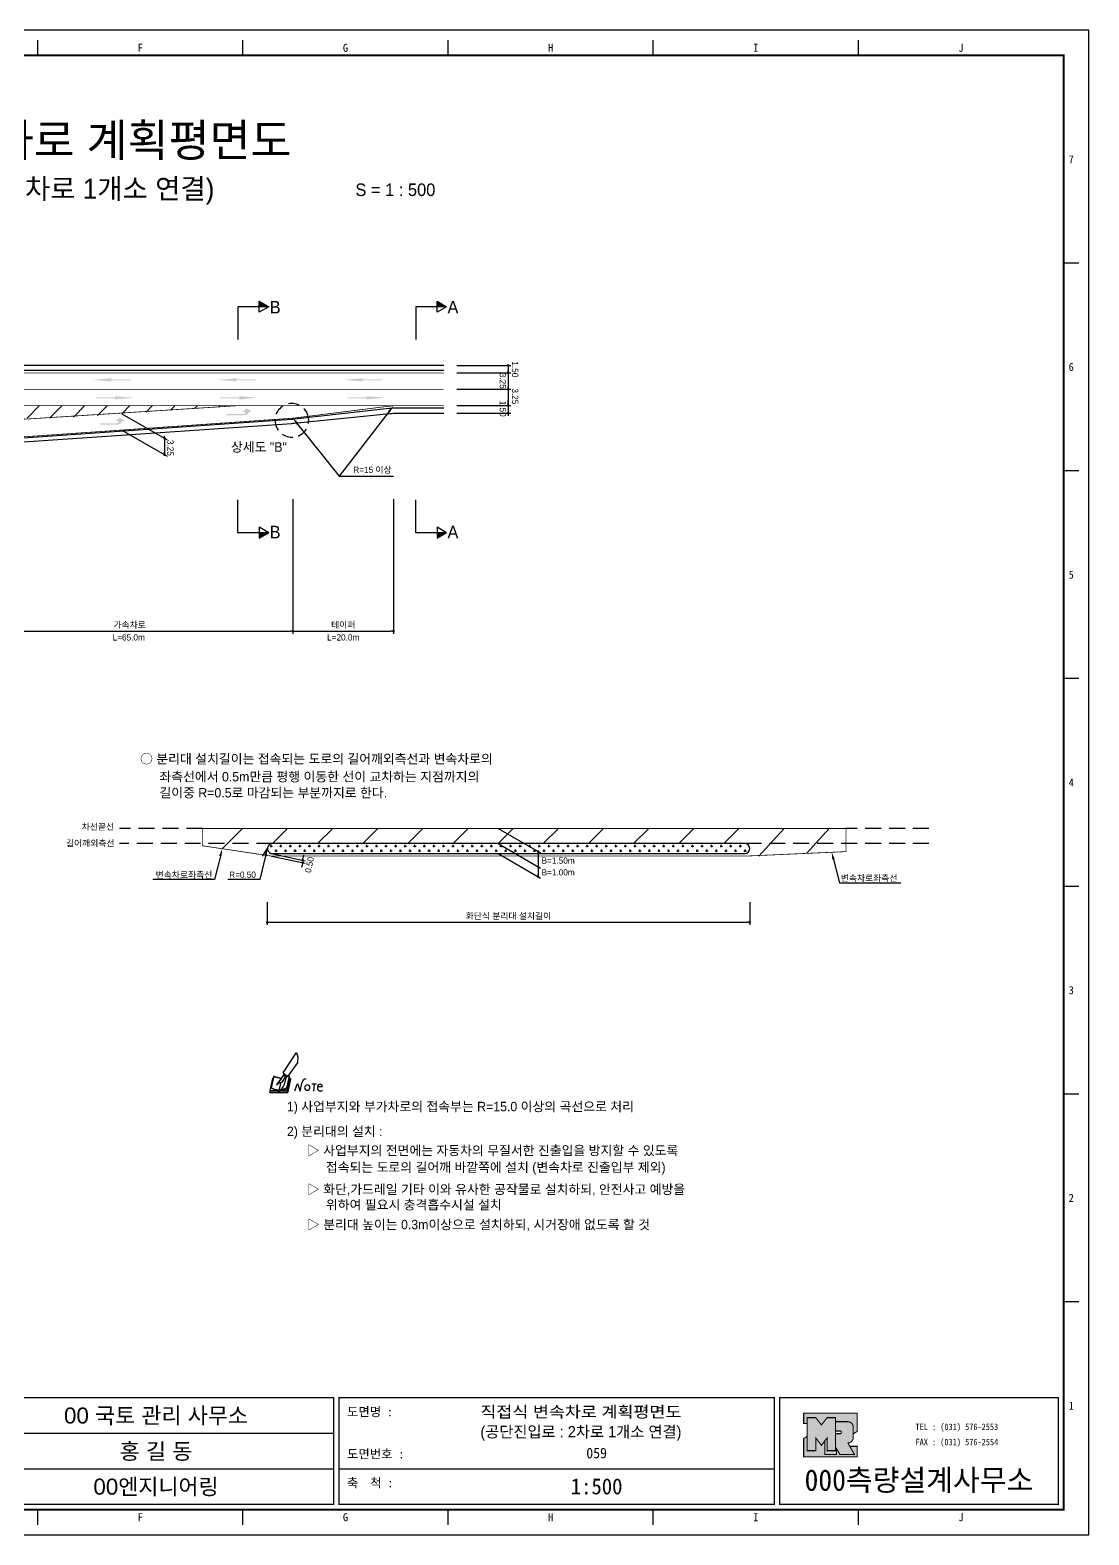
# Model space of a CAD drawing. Header units: millimetres. Extents: x 498 to 921, y 7 to 307.
# Drawn here: x 710.8 to 921.4, y 7.4 to 306.8 of the extents above; entities that cross this region are included whole.
import ezdxf
from ezdxf.enums import TextEntityAlignment as Align

# ---------------------------------------------------------------- set-up
doc = ezdxf.new("R2010")
doc.units = ezdxf.units.MM
doc.linetypes.add('HIDDEN', pattern=[9.525, 6.35, -3.175])
for name, color, linetype in [('CC-GSTR-0004', 4, 'Continuous'), ('CM-LANE-0030', 30, 'Continuous'), ('CZ-DIMT-0002', 7, 'Continuous'), ('CZ-EXST-0002', 1, 'Continuous'), ('CZ-LIN1-0007', 7, 'Continuous'), ('CZ-LIN2-0003', 3, 'Continuous'), ('CZ-LINE-0001', 7, 'Continuous'), ('CZ-TEXT-BOX0', 7, 'Continuous'), ('TITLE', 7, 'Continuous')]:
    doc.layers.add(name, color=color, linetype=linetype)
doc.styles.add('견고딕', font='arial.ttf')
doc.styles.add('돋움', font='')
doc.styles.add('돋음체', font='')
doc.styles.get('돋움').set_extended_font_data('Dotum')
doc.styles.get('돋음체').set_extended_font_data('DotumChe')

# ---------------------------------------------------------------- blocks, each defined once
blk = doc.blocks.new('note')
for p, q in [((0.85, 3.5), (3.53, 7.57)), ((3.53, 7.57), (3.8, 6.64)), ((3.8, 6.64), (3.69, 5.72)), ((1, 3.1), (0.75, 2.77)), ((0.85, 3.5), (1.8, 2.79)), ((1, 3.4), (0.85, 3.21)), ((0.85, 3.21), (1.52, 2.71)), ((1.8, 2.79), (3.74, 5.46)), ((3.69, 5.72), (3.74, 5.46)), ((-1.24, 2.36), (-1.77, 0)), ((-1.77, 0), (1.77, 0)), ((-1.77, 0), (-1.77, -0.3)), ((-1.53, 0.52), (-1.55, 0.54)), ((-1.01, 2.9), (-1.53, 0.52)), ((-1.48, 0.48), (-1.53, 0.52)), ((-1.43, 0.44), (-1.48, 0.48)), ((-1.38, 0.41), (-1.43, 0.44)), ((-1.33, 0.4), (-1.38, 0.41)), ((-1.27, 0.37), (-1.33, 0.4)), ((-1.22, 0.35), (-1.27, 0.37)), ((-1.13, 2.36), (-1.24, 2.36)), ((-1.17, 0.33), (-1.22, 0.35)), ((-1.12, 0.32), (-1.17, 0.33)), ((-1.02, 0.25), (-1.12, 0.32)), ((-0.97, 0.22), (-1.02, 0.25)), ((-1, 2.9), (-1.01, 2.9)), ((-0.98, 2.85), (-1, 2.9)), ((-0.95, 2.8), (-0.98, 2.85)), ((-0.93, 0.21), (-0.97, 0.22)), ((-0.9, 2.75), (-0.95, 2.8)), ((-0.88, 0.19), (-0.93, 0.21)), ((-0.85, 2.72), (-0.9, 2.75)), ((-0.8, 0.18), (-0.88, 0.19)), ((-0.79, 2.69), (-0.85, 2.72)), ((-0.75, 0.17), (-0.8, 0.18)), ((-0.74, 2.68), (-0.79, 2.69)), ((-0.7, 0.16), (-0.75, 0.17)), ((-0.69, 2.65), (-0.74, 2.68)), ((-0.64, 0.15), (-0.7, 0.16)), ((-0.64, 2.65), (-0.69, 2.65)), ((-0.59, 2.63), (-0.64, 2.65)), ((-0.58, 0.14), (-0.64, 0.15)), ((-0.54, 2.62), (-0.59, 2.63)), ((-0.53, 0.13), (-0.58, 0.14)), ((-0.48, 2.61), (-0.54, 2.62)), ((-0.48, 0.12), (-0.53, 0.13)), ((-0.43, 2.61), (-0.48, 2.61)), ((-0.43, 0.11), (-0.48, 0.12)), ((0.75, 2.77), (-0.46, 1.16)), ((0.37, 2.24), (-0.46, 1.16)), ((-0.46, 1.16), (-0.08, 1.47)), ((-0.38, 2.59), (-0.43, 2.61)), ((-0.38, 0.08), (-0.43, 0.11)), ((-0.33, 2.59), (-0.38, 2.59)), ((-0.29, 0.06), (-0.38, 0.08)), ((-0.27, 2.58), (-0.33, 2.59)), ((-0.23, 0.05), (-0.29, 0.06)), ((-0.22, 2.57), (-0.27, 2.58)), ((-0.16, 0.04), (-0.23, 0.05)), ((-0.17, 2.56), (-0.22, 2.57)), ((-0.12, 2.55), (-0.17, 2.56)), ((-0.11, 0.03), (-0.16, 0.04)), ((-0.07, 2.53), (-0.12, 2.55)), ((-0.04, 0.02), (-0.11, 0.03)), ((-0.08, 1.47), (0.72, 1.75)), ((-0.01, 2.51), (-0.07, 2.53)), ((-0.05, -0.3), (-0.05, 0)), ((0, 0), (-0.04, 0.02)), ((0.04, 2.5), (-0.01, 2.51)), ((0.37, 1.63), (0, 0)), ((0, 0), (1.6, 0.53)), ((0, 0), (1.65, 0.18)), ((0, 0.01), (0.06, 0.04)), ((0, -0.3), (0, 0)), ((0.09, 2.48), (0.04, 2.5)), ((0.05, -0.3), (0.05, 0)), ((0.06, 0.04), (0.11, 0.07)), ((0.14, 2.48), (0.09, 2.48)), ((0.11, 0.07), (0.16, 0.09)), ((0.2, 2.47), (0.14, 2.48)), ((0.16, 0.09), (0.21, 0.12)), ((0.26, 2.43), (0.18, 2.46)), ((0.21, 0.12), (0.27, 0.14)), ((0.34, 2.4), (0.26, 2.43)), ((0.27, 0.14), (0.36, 0.19)), ((0.45, 2.37), (0.34, 2.4)), ((0.36, 0.19), (0.41, 0.22)), ((0.41, 0.22), (0.46, 0.27)), ((0.46, 0.27), (0.51, 0.3)), ((0.51, 0.3), (0.56, 0.34)), ((0.56, 0.34), (0.6, 0.4)), ((0.6, 0.4), (0.64, 0.45)), ((0.64, 0.45), (0.67, 0.51)), ((0.67, 0.51), (0.74, 0.58)), ((0.72, 1.75), (1.16, 2.53)), ((0.74, 0.58), (0.79, 0.63)), ((0.79, 0.63), (0.83, 0.68)), ((0.83, 0.68), (0.86, 0.73)), ((0.86, 0.73), (0.89, 0.79)), ((0.89, 0.84), (0.92, 0.89)), ((0.89, 0.79), (0.89, 0.84)), ((0.92, 0.89), (0.96, 0.95)), ((0.96, 0.95), (1.01, 0.97)), ((1.47, 2.74), (1.01, 0.97)), ((1.16, 2.53), (1.37, 2.82)), ((2.13, 2.84), (1.44, 2.63)), ((1.52, 2.71), (1.66, 2.9)), ((1.6, 0.53), (2.13, 2.84)), ((1.65, 0.18), (2.19, 2.48)), ((1.77, 0), (2.3, 2.36)), ((1.77, -0.3), (2.3, 2.07)), ((1.77, -0.38), (2.3, 1.99)), ((1.77, -0.44), (2.3, 1.93)), ((1.77, 0), (1.77, -0.3)), ((2.19, 2.48), (2.04, 2.47)), ((2.3, 2.36), (2.16, 2.36)), ((2.3, 2.36), (2.3, 2.07)), ((3.21, -0.08), (3.68, 1.4)), ((3.68, 1.4), (4.26, -0.14)), ((4.26, -0.14), (4.56, 1.44)), ((6.55, 1.34), (7.46, 1.34)), ((7.01, 1.34), (6.87, -0.11)), ((7.71, 0.77), (7.71, 0.55)), ((7.71, 0.77), (8.67, 0.77)), ((-1.77, -0.3), (1.77, -0.3)), ((-1.77, -0.43), (-1.77, -0.3)), ((-1.77, -0.37), (1.77, -0.37)), ((-1.77, -0.43), (1.77, -0.43))]:
    blk.add_line(p, q)
for centre, major_axis, start_param, end_param in [((0.4, 2.31), (0.0702, 0.0702), 3.283946, 6.425539), ((5.68, 1.23), (-0.806, 0.806), -0.591174, 0.597824), ((5.66, 0.58), (-0.378, 0.378), 3.926991, 10.210176), ((8.3, 0.49), (0.422, 0.422), 2.265602, 4.634911), ((8.19, 0.77), (-0.342, 0.342), 3.926991, 7.068583)]:
    blk.add_ellipse(centre, major_axis=major_axis, ratio=1, start_param=start_param, end_param=end_param)
blk = doc.blocks.new('_Dot')
at = {"color": 0, "linetype": 'ByBlock', "lineweight": -2}
blk.add_line((-0.5, 0), (-1, 0), dxfattribs=at)
at = {"color": 0, "linetype": 'ByBlock', "const_width": 0.5}
blk.add_lwpolyline([(-0.25, 0, 1), (0.25, 0, 1)], format="xyb", close=True, dxfattribs=at)

msp = doc.modelspace()

# ---------------------------------------------------------------- hatches: boundary and pattern name
at = {"layer": 'CM-LANE-0030'}
h = msp.add_hatch(dxfattribs=at)
h.set_pattern_fill('ANSI31', color=256, style=0)
h.set_pattern_definition([(45, (495.3275, 1.2702), (-2.245064, 2.245064), [])])
h.paths.add_polyline_path([(716.02, 229.59), (752.13, 232.09), (643.32, 232.09), (658.67, 229.79, -0.015132), (659.76, 229.59), (661.7, 229.59, 0.001024), (661.63, 229.62, -0.857281), (661.78, 230.59), (708.76, 230.59, -0.966023), (708.8, 229.59), (708.78, 229.59)])
at = {"layer": 'CZ-LIN1-0007'}
for points in [[(726.93, 237.55), (726.93, 237.34), (730.76, 237.34), (730.76, 237.13), (726.93, 237.13), (726.93, 236.91), (723.28, 237.23)], [(751.86, 237.55), (751.86, 237.34), (755.68, 237.34), (755.68, 237.13), (751.86, 237.13), (751.86, 236.91), (748.21, 237.23)], [(776.93, 237.55), (776.93, 237.34), (780.75, 237.34), (780.75, 237.13), (776.93, 237.13), (776.93, 236.91), (773.28, 237.23)], [(727.64, 233.98), (727.64, 233.76), (723.82, 233.76), (723.82, 233.55), (727.64, 233.55), (727.64, 233.33), (731.29, 233.66)], [(752.39, 233.98), (752.39, 233.76), (748.56, 233.76), (748.56, 233.55), (752.39, 233.55), (752.39, 233.33), (756.04, 233.66)], [(777.74, 233.98), (777.74, 233.76), (773.91, 233.76), (773.91, 233.55), (777.74, 233.55), (777.74, 233.33), (781.39, 233.66)], [(753.38, 230.19, 0.267976), (754.41, 230.87), (755.03, 230.87), (753.86, 231.53), (752.92, 230.88), (753.61, 230.88, -0.504994), (753.3, 230.46), (749.84, 230.44), (749.84, 230.17)], [(728.13, 228.33, 0.267976), (729.16, 229.01), (729.79, 229.01), (728.62, 229.67), (727.67, 229.02), (728.36, 229.02, -0.504994), (728.06, 228.6), (724.59, 228.58), (724.59, 228.31)]]:
    msp.add_hatch(color=256, dxfattribs=at).paths.add_polyline_path(points)
at = {"layer": 'CZ-LIN2-0003'}
h = msp.add_hatch(dxfattribs=at)
h.set_pattern_fill('CROSS', color=256, scale=0.15, style=0)
h.set_pattern_definition([(0, (426.0916, -313.6709), (0.9525, 0.9525), [0.47625, -1.42875]), (90, (426.3297, -313.909), (-0.9525, 0.9525), [0.47625, -1.42875])])
h.paths.add_polyline_path([(759, 144.97, 1), (759, 142.97), (852.96, 142.97, 1), (852.96, 144.97)])
at = {"layer": 'CZ-LINE-0001'}
for points in [[(756.37, 252.86), (756.37, 251.76), (758.27, 251.76)], [(791.75, 252.86), (791.75, 251.76), (793.65, 251.76)], [(758.27, 206.81), (756.37, 206.81), (756.37, 205.71)], [(793.65, 206.81), (791.75, 206.81), (791.75, 205.71)]]:
    msp.add_hatch(color=256, dxfattribs=at).paths.add_polyline_path(points)
at = {"layer": 'TITLE', "ltscale": 150}
h = msp.add_hatch(color=8, dxfattribs=at)
edge = h.paths.add_edge_path()
edge.add_line((875.36, 31.66), (864.7, 31.66))
edge.add_line((864.7, 31.66), (864.7, 29.58))
edge.add_line((864.7, 29.58), (865.4, 29.58))
edge.add_line((865.4, 29.58), (865.4, 30.75))
edge.add_line((865.4, 30.75), (867.1, 30.75))
edge.add_line((867.1, 30.75), (868.23, 29.3))
edge.add_line((868.23, 29.3), (869.35, 30.75))
edge.add_line((869.35, 30.75), (871.05, 30.75))
edge.add_line((871.05, 30.75), (871.05, 29.95))
edge.add_line((871.05, 29.95), (873.48, 29.95))
edge.add_arc((873.48, 28.89), 1.07, 0, 90, ccw=False)
edge.add_line((874.55, 28.89), (874.55, 27.52))
edge.add_line((874.55, 27.52), (875.36, 28.03))
edge.add_line((875.36, 28.03), (875.36, 31.66))
h.paths.add_polyline_path([(868.91, 26.13), (868.23, 25.25), (867.1, 26.71), (867.1, 24.19), (865.4, 24.19), (865.4, 27.04), (864.7, 26.6), (864.7, 22.97), (875.36, 22.97), (875.36, 25.05), (873.87, 25.05), (874.82, 23.4), (871.92, 23.4), (871.22, 24.61), (871.22, 23.4), (868.91, 23.4)])
msp.add_hatch(color=5, dxfattribs=at).paths.add_polyline_path([(871.05, 30.75), (869.35, 30.75), (868.23, 29.3), (867.1, 30.75), (865.4, 30.75), (865.4, 24.19), (867.1, 24.19), (867.1, 26.71), (868.23, 25.25), (869.35, 26.71), (869.35, 24.19), (871.05, 24.19)])
h = msp.add_hatch(color=161, dxfattribs=at)
edge = h.paths.add_edge_path()
edge.add_arc((873.48, 28.89), 1.07, 360, 450)
edge.add_line((873.48, 29.95), (871.05, 29.95))
edge.add_line((871.05, 29.95), (871.05, 28.1))
edge.add_line((871.05, 28.1), (872.04, 28.1))
edge.add_arc((872.04, 27.99), 0.113, 0, 90, ccw=False)
edge.add_line((872.15, 27.99), (872.15, 27.68))
edge.add_arc((872.04, 27.68), 0.113, 270, 360, ccw=False)
edge.add_line((872.04, 27.57), (871.05, 27.57))
edge.add_line((871.05, 27.57), (871.05, 24.19))
edge.add_line((871.05, 24.19), (869.35, 24.19))
edge.add_line((869.35, 24.19), (869.35, 26.71))
edge.add_line((869.35, 26.71), (868.91, 26.13))
edge.add_line((868.91, 26.13), (868.91, 23.4))
edge.add_line((868.91, 23.4), (871.22, 23.4))
edge.add_line((871.22, 23.4), (871.22, 24.61))
edge.add_line((871.22, 24.61), (871.92, 23.4))
edge.add_line((871.92, 23.4), (874.82, 23.4))
edge.add_line((874.82, 23.4), (873.48, 25.71))
edge.add_arc((873.48, 26.78), 1.07, 270, 360)
edge.add_line((874.55, 26.78), (874.55, 28.89))

# ---------------------------------------------------------------- linework, layer by layer
at = {"color": 0, "linetype": 'ByBlock', "lineweight": -2}
for p, q in [((805.9, 239.84), (805.9, 239.59)), ((805.9, 238.84), (805.9, 239.09)), ((805.9, 238.34), (805.9, 238.09)), ((805.9, 235.59), (805.9, 235.84)), ((805.9, 235.09), (805.9, 234.84)), ((805.9, 232.34), (805.9, 232.59)), ((805.9, 232.34), (805.9, 232.59)), ((805.9, 230.34), (805.9, 230.09)), ((805.9, 230.34), (805.9, 230.09)), ((737.54, 225.84), (737.54, 226.09)), ((737.54, 225.34), (737.54, 225.09)), ((737.53, 222.59), (737.53, 222.84)), ((764.96, 140.92), (764.91, 140.67)), ((765.07, 141.91), (765.12, 142.15)), ((811.85, 143.14), (811.85, 142.89)), ((811.85, 140.14), (811.85, 139.89)), ((811.85, 138.64), (811.85, 138.89))]:
    msp.add_line(p, q, dxfattribs=at)
at = {"color": 0, "linetype": 'ByBlock', "const_width": 0.25}
for points in [[(805.9, 239.97, 1), (805.9, 240.22, 1)], [(805.9, 238.47, 1), (805.9, 238.72, 1)], [(805.9, 238.72, 1), (805.9, 238.47, 1)], [(805.9, 235.22, 1), (805.9, 235.47, 1)], [(805.9, 235.47, 1), (805.9, 235.22, 1)], [(805.9, 232.22, 1), (805.9, 231.97, 1)], [(805.9, 232.22, 1), (805.9, 231.97, 1)], [(805.9, 230.47, 1), (805.9, 230.72, 1)], [(805.9, 230.47, 1), (805.9, 230.72, 1)], [(737.54, 225.46, 1), (737.54, 225.71, 1)], [(737.54, 225.71, 1), (737.54, 225.46, 1)], [(737.53, 222.46, 1), (737.53, 222.21, 1)], [(765.04, 141.79, 1), (764.99, 141.54, 1)], [(764.99, 141.04, 1), (765.04, 141.29, 1)], [(811.85, 143.27, 1), (811.85, 143.52, 1)], [(811.85, 140.27, 1), (811.85, 140.52, 1)], [(811.85, 138.52, 1), (811.85, 138.27, 1)]]:
    msp.add_lwpolyline(points, format="xyb", close=True, dxfattribs=at)
at = {"layer": 'CC-GSTR-0004'}
for points in [[(793.08, 240.09), (618.08, 240.09)], [(793.08, 239.09), (618.08, 239.09)]]:
    msp.add_lwpolyline(points, dxfattribs=at)
for points in [[(793.08, 231.59), (783.92, 231.59, 0.028022), (782.24, 231.5), (782.24, 231.5), (763.4, 229.38), (763.4, 229.38, -0.010735), (762.76, 229.32), (762.76, 229.32), (708.46, 225.56, 0.201252), (698.27, 220.43)], [(698.84, 219.94, -0.201252), (708.51, 224.81), (762.85, 228.57, 0.007667), (763.31, 228.61), (782.33, 230.52, -0.024952), (783.83, 230.59), (793.08, 230.59)]]:
    msp.add_lwpolyline(points, format="xyb", dxfattribs=at)
at = {"layer": 'CM-LANE-0030'}
for p, q in [((749, 143.94), (753.03, 147.97)), ((759.01, 144.97), (762.01, 147.97)), ((767.99, 144.97), (770.99, 147.97)), ((776.97, 144.97), (779.97, 147.97)), ((785.95, 144.97), (788.95, 147.97)), ((794.93, 144.97), (797.93, 147.97)), ((803.91, 144.97), (806.91, 147.97)), ((812.89, 144.97), (815.89, 147.97)), ((821.88, 144.97), (824.88, 147.97)), ((830.86, 144.97), (833.86, 147.97)), ((839.84, 144.97), (842.84, 147.97)), ((848.82, 144.97), (851.82, 147.97)), ((855.8, 142.47), (860.8, 147.97)), ((865.27, 143.02), (869.78, 147.97))]:
    msp.add_line(p, q, dxfattribs=at)
at = {"layer": 'CM-LANE-0030', "const_width": 0.15}
msp.add_lwpolyline([(793.08, 235.34), (618.08, 235.34)], dxfattribs=at)
for points in [[(708.78, 229.34), (661.7, 229.34, -0.06063), (661.7, 229.34), (643.32, 232.09), (752.13, 232.09)], [(873.1, 147.97), (873.1, 143.36), (853, 142.47), (758.84, 142.47, -0.142447), (758.84, 142.47), (745.06, 144.53), (745.06, 147.97)]]:
    msp.add_lwpolyline(points, format="xyb", close=True, dxfattribs=at)
at = {"layer": 'CZ-EXST-0002', "color": 30}
msp.add_line((757.01, 142.47), (758, 143.96), dxfattribs=at)
at = {"layer": 'CZ-LIN1-0007', "const_width": 0.15}
msp.add_lwpolyline([(793.08, 238.59), (618.08, 238.59)], dxfattribs=at)
msp.add_lwpolyline([(793.08, 232.09), (784.01, 232.09), (784.01, 232.09, 0.031099), (782.15, 231.98), (763.49, 229.64), (763.49, 229.64, -0.01381), (762.66, 229.56), (762.66, 229.56), (708.44, 225.81, 0.201252), (698.08, 220.59)], format="xyb", dxfattribs=at)
at = {"layer": 'CZ-LIN1-0007', "linetype": 'HIDDEN', "const_width": 0.15}
msp.add_lwpolyline([(784.01, 232.09), (752.13, 232.09)], dxfattribs=at)
at = {"layer": 'CZ-LIN2-0003'}
msp.add_lwpolyline([(852.96, 144.97), (759, 144.97, 0.857281), (758.7, 143.02, -0.001024), (758.84, 142.97), (853, 142.97), (853.03, 142.98, 0.966023)], format="xyb", close=True, dxfattribs=at)
at = {"layer": 'CZ-LINE-0001'}
for p, q in [((758.27, 251.76), (752.13, 251.76)), ((752.13, 251.76), (752.13, 245.22)), ((756.37, 250.66), (756.37, 252.86)), ((756.37, 252.86), (758.27, 251.76)), ((758.27, 251.76), (756.37, 250.66)), ((793.65, 251.76), (787.51, 251.76)), ((787.51, 251.76), (787.51, 245.22)), ((791.75, 250.66), (791.75, 252.86)), ((791.75, 252.86), (793.65, 251.76)), ((793.65, 251.76), (791.75, 250.66)), ((795.68, 240.09), (806.4, 240.09)), ((805.9, 239.59), (805.9, 230.59)), ((795.68, 238.59), (806.4, 238.59)), ((795.68, 238.59), (806.4, 238.59)), ((795.68, 235.34), (806.4, 235.34)), ((795.68, 235.34), (806.4, 235.34)), ((795.68, 232.09), (806.4, 232.09)), ((795.68, 232.09), (806.4, 232.09)), ((795.68, 230.59), (806.4, 230.59)), ((795.68, 230.59), (806.4, 230.59)), ((805.9, 232.59), (805.9, 233.09)), ((729.04, 230.49), (738.04, 225.3)), ((729.03, 227.24), (738.03, 222.05)), ((737.54, 225.09), (737.54, 222.09)), ((772.3, 218.07), (783.08, 218.07)), ((752.13, 206.81), (752.13, 213.35)), ((763.08, 213.5), (763.08, 186.72)), ((763.08, 213.5), (763.08, 186.72)), ((783.08, 213.5), (783.08, 186.72)), ((787.51, 206.81), (787.51, 213.35)), ((758.27, 206.81), (752.13, 206.81)), ((758.27, 206.81), (756.37, 207.91)), ((756.37, 207.91), (756.37, 205.71)), ((756.37, 205.71), (758.27, 206.81)), ((793.65, 206.81), (787.51, 206.81)), ((793.65, 206.81), (791.75, 207.91)), ((791.75, 207.91), (791.75, 205.71)), ((791.75, 205.71), (793.65, 206.81)), ((698.58, 187.22), (762.58, 187.22)), ((763.58, 187.22), (782.58, 187.22)), ((803.91, 147.97), (812.35, 143.1)), ((803.91, 144.97), (812.35, 140.1)), ((758.84, 142.97), (765.5, 141.56)), ((758.84, 142.47), (765.5, 141.06)), ((765.12, 142.15), (765.22, 142.64)), ((803.91, 142.97), (812.35, 138.1)), ((811.85, 143.39), (811.85, 138.39)), ((764.91, 140.67), (764.81, 140.18)), ((757.94, 133.34), (757.94, 128.8)), ((853.96, 133.34), (853.96, 128.8)), ((758.44, 129.3), (853.46, 129.3))]:
    msp.add_line(p, q, dxfattribs=at)
at = {"layer": 'CZ-LINE-0001', "linetype": 'HIDDEN', "ltscale": 0.35}
msp.add_line((766.18, 229.56), (766.18, 229.56), dxfattribs=at)
at = {"layer": 'CZ-LINE-0001', "linetype": 'HIDDEN', "ltscale": 0.5}
for p, q in [((745.06, 147.97), (728.54, 147.97)), ((889.62, 147.97), (873.1, 147.97)), ((759, 144.97), (728.54, 144.97)), ((889.62, 144.97), (852.96, 144.97))]:
    msp.add_line(p, q, dxfattribs=at)
at = {"layer": 'CZ-LINE-0001'}
for points in [[(782.16, 230.85), (772.3, 218.07)], [(764.01, 228.43), (772.3, 218.07)], [(748.63, 142.48), (747.46, 137.82), (735.23, 137.82)], [(757.63, 142.5), (756.46, 137.84), (750.12, 137.84)]]:
    msp.add_lwpolyline(points, dxfattribs=at)
at = {"layer": 'CZ-LINE-0001', "extrusion": (0, 0, -1)}
msp.add_lwpolyline([(-870.63, 141.82), (-871.8, 137.15), (-884.03, 137.15)], dxfattribs=at)
at = {"layer": 'CZ-LINE-0001', "linetype": 'HIDDEN', "ltscale": 0.35}
msp.add_arc((762.86, 229.17), 3.35, 6.7667, 6.749, dxfattribs=at)
at = {"layer": 'CZ-LINE-0001'}
for points in [[(781.97, 231.01), (783.08, 232.04), (782.36, 230.7)], [(763.82, 228.27), (763.08, 229.6), (764.21, 228.58)], [(748.39, 142.54), (749, 143.94), (748.87, 142.42)], [(757.39, 142.57), (758, 143.96), (757.87, 142.44)]]:
    msp.add_solid(points, dxfattribs=at)
at = {"layer": 'CZ-LINE-0001', "extrusion": (0, 0, -1)}
msp.add_solid([(-870.87, 141.88), (-870.26, 143.27), (-870.39, 141.76)], dxfattribs=at)
at = {"layer": 'TITLE', "color": 7, "linetype": 'Continuous'}
for p, q in [((712.29, 301.76), (712.29, 304.79)), ((753.11, 301.76), (753.11, 304.79)), ((793.94, 301.76), (793.94, 304.79)), ((834.76, 301.76), (834.76, 304.79)), ((875.59, 301.76), (875.59, 304.79)), ((919.44, 260.43), (916.41, 260.43)), ((919.44, 219.11), (916.41, 219.11)), ((919.44, 177.78), (916.41, 177.78)), ((919.44, 136.45), (916.41, 136.45)), ((919.44, 95.12), (916.41, 95.12)), ((919.44, 53.79), (916.41, 53.79)), ((712.29, 9.44), (712.29, 12.46)), ((753.11, 9.44), (753.11, 12.46)), ((793.94, 9.44), (793.94, 12.46)), ((834.76, 9.44), (834.76, 12.46)), ((875.59, 9.44), (875.59, 12.46))]:
    msp.add_line(p, q, dxfattribs=at)
at = {"layer": 'TITLE', "ltscale": 150}
for p, q in [((684.57, 27.67), (771.18, 27.67)), ((684.57, 20.6), (771.18, 20.6)), ((772.24, 20.6), (858.85, 20.6))]:
    msp.add_line(p, q, dxfattribs=at)
at = {"layer": 'TITLE'}
msp.add_line((916.52, 12.46), (507.66, 12.46), dxfattribs=at)
msp.add_lwpolyline([(498.09, 7.43), (921.45, 7.43), (921.45, 306.8), (498.09, 306.8)], close=True, dxfattribs=at)
at = {"layer": 'TITLE', "linetype": 'Continuous', "const_width": 0.403}
msp.add_lwpolyline([(508.17, 12.46), (508.17, 301.76), (916.41, 301.76), (916.41, 12.46)], close=True, dxfattribs=at)
at = {"layer": 'TITLE', "ltscale": 150}
for points, const_width in [([(771.18, 13.52), (684.57, 13.52), (684.57, 34.74), (771.18, 34.74)], 0.265), ([(772.24, 34.74), (858.85, 34.74), (858.85, 13.52), (772.24, 13.52)], 0.265), ([(915.35, 34.74), (915.35, 13.52), (859.91, 13.52), (859.91, 34.74), (915.35, 34.74)], 0.265), ([(871.05, 30.75), (869.35, 30.75), (868.23, 29.3), (867.1, 30.75), (865.4, 30.75), (865.4, 24.19), (867.1, 24.19), (867.1, 26.71), (868.23, 25.25), (869.35, 26.71), (869.35, 24.19), (871.05, 24.19)], 0.212), ([(868.91, 26.13), (868.23, 25.25), (867.1, 26.71), (867.1, 24.19), (865.4, 24.19), (865.4, 27.04), (864.7, 26.6), (864.7, 22.97), (875.36, 22.97), (875.36, 25.05), (873.87, 25.05), (874.82, 23.4), (871.92, 23.4), (871.22, 24.61), (871.22, 23.4), (868.91, 23.4)], 0.212)]:
    msp.add_lwpolyline(points, close=True, dxfattribs=dict(at, const_width=const_width))
at = {"layer": 'TITLE', "ltscale": 150, "const_width": 0.212}
for points in [[(875.36, 31.66), (864.7, 31.66), (864.7, 29.58), (865.4, 29.58), (865.4, 30.75), (867.1, 30.75), (868.23, 29.3), (869.35, 30.75), (871.05, 30.75), (871.05, 29.95), (873.48, 29.95, -0.414214), (874.55, 28.89), (874.55, 27.52), (875.36, 28.03)], [(874.55, 28.89, 0.414214), (873.48, 29.95), (871.05, 29.95), (871.05, 28.1), (872.04, 28.1, -0.414214), (872.15, 27.99), (872.15, 27.68, -0.414214), (872.04, 27.57), (871.05, 27.57), (871.05, 24.19), (869.35, 24.19), (869.35, 26.71), (868.91, 26.13), (868.91, 23.4), (871.22, 23.4), (871.22, 24.61), (871.92, 23.4), (874.82, 23.4), (873.48, 25.71, 0.414214), (874.55, 26.78)]]:
    msp.add_lwpolyline(points, format="xyb", close=True, dxfattribs=at)

# ---------------------------------------------------------------- block references
at = {"layer": 'CZ-LINE-0001', "xscale": 0.5, "yscale": 0.5, "zscale": 0.5}
for p in [(763.08, 187.22), (783.08, 187.22), (853.96, 129.3)]:
    msp.add_blockref('_Dot', p, dxfattribs=at)
at = {"layer": 'CZ-LINE-0001', "xscale": 0.5, "yscale": 0.5, "zscale": 0.5, "rotation": 180}
for p in [(763.08, 187.22), (757.94, 129.3)]:
    msp.add_blockref('_Dot', p, dxfattribs=at)
at = {"layer": 'CZ-TEXT-BOX0'}
msp.add_blockref('note', (760.27, 95.84), dxfattribs=at)

# ---------------------------------------------------------------- texts
at = {"layer": 'CZ-DIMT-0002', "style": '돋움'}
for s, height, p in [('B', 2.5, (759.53, 251.68)), ('A', 2.5, (794.91, 251.68)), ('상세도 "B"', 1.875, (756.31, 223.87)), ('R=15 이상', 1.25, (778.89, 219.33)), ('B', 2.5, (759.53, 206.94)), ('A', 2.5, (794.91, 206.94)), ('L=65.0m', 1.25, (730.4, 185.99)), ('L=20.0m', 1.25, (773.08, 185.99)), ('차선끝선', 1.25, (724.27, 148.31))]:
    msp.add_text(s, height=height, dxfattribs=at).set_placement(p, align=Align.MIDDLE_CENTER)
for s, p in [('1.50', (806.66, 240.9)), ('3.25', (804.23, 238.63)), ('3.25', (806.66, 235.52)), ('1.50', (804.23, 233.07))]:
    msp.add_text(s, height=1.25, rotation=270, dxfattribs=at).set_placement(p)
for s, p in [('○ 분리대 설치길이는 접속되는 도로의 길어깨외측선과 변속차로의', (732.66, 161.83)), ('좌측선에서 0.5m만큼 평행 이동한 선이 교차하는 지점까지의', (736.51, 158.27)), ('길이중 R=0.5로 마감되는 부분까지로 한다.', (736.51, 155.08)), ('1) 사업부지와 부가차로의 접속부는 R=15.0 이상의 곡선으로 처리', (761.88, 92.65)), ('2) 분리대의 설치 :', (761.88, 87.71)), ('▷ 사업부지의 전면에는 자동차의 무질서한 진출입을 방지할 수 있도록', (765.86, 83.91)), ('접속되는 도로의 길어깨 바깥쪽에 설치 (변속차로 진출입부 제외)', (769.64, 80.58)), ('▷ 화단,가드레일 기타 이와 유사한 공작물로 설치하되, 안전사고 예방을', (765.86, 76.18)), ('위하여 필요시 충격흡수시설 설치', (769.64, 73.11)), ('▷ 분리대 높이는 0.3m이상으로 설치하되, 시거장애 없도록 할 것', (765.86, 69.17))]:
    msp.add_text(s, height=1.875, dxfattribs=at).set_placement(p, align=Align.MIDDLE_LEFT)
for s, p in [('길어깨외측선', (717.92, 144.4)), ('B=1.50m', (812.55, 140.96)), ('변속차로좌측선', (735.76, 138.13)), ('R=0.50', (750.39, 138.15)), ('B=1.00m', (812.55, 138.62)), ('변속차로좌측선', (872.08, 137.46))]:
    msp.add_text(s, height=1.25, dxfattribs=at).set_placement(p)
at = {"layer": 'CZ-DIMT-0002', "char_height": 1.25, "attachment_point": 5, "style": '돋움'}
for s, insert, rotation in [('3.25', (738.69, 223.69), 270), ('\\A1;0.50', (766.36, 140.73), 78.0015)]:
    msp.add_mtext(s, dxfattribs=dict(at, insert=insert, rotation=rotation))
at = {"layer": 'CZ-LINE-0001', "char_height": 1.25, "attachment_point": 5, "style": '돋움'}
for s, insert in [('\\A1;가속차로', (730.58, 188.42)), ('\\A1;테이퍼', (773.08, 188.42)), ('\\A1;화단식 분리대 설치길이', (805.95, 130.49))]:
    msp.add_mtext(s, dxfattribs=dict(at, insert=insert))
at = {"layer": 'TITLE', "color": 3, "linetype": 'Continuous', "style": '돋음체'}
for s, p in [('F', (732.7, 303.28)), ('G', (773.53, 303.28)), ('H', (814.35, 303.28)), ('I', (855.18, 303.28)), ('J', (896, 303.28)), ('7', (917.93, 281.1)), ('6', (917.93, 239.78)), ('5', (917.93, 198.45)), ('4', (917.93, 157.12)), ('3', (917.93, 115.79)), ('2', (917.93, 74.46)), ('1', (917.93, 33.13)), ('F', (732.7, 10.95)), ('G', (773.53, 10.95)), ('H', (814.35, 10.95)), ('I', (855.18, 10.95)), ('J', (896, 10.95))]:
    msp.add_text(s, height=1.59, dxfattribs=at).set_placement(p, align=Align.MIDDLE)
at = {"layer": 'TITLE', "style": '돋움'}
for s, height, p in [('직접식 변속차로 계획평면도', 6.5, (711.5, 284.89)), ('(공단진입로 : 2차로 1개소 연결)', 4, (711.55, 275.26))]:
    msp.add_text(s, height=height, dxfattribs=at).set_placement(p, align=Align.MIDDLE_CENTER)
msp.add_text('S = 1 : 500', height=2.5, dxfattribs=at).set_placement((775.5, 275.04), align=Align.MIDDLE_LEFT)
at = {"layer": 'TITLE', "color": 7, "linetype": 'Continuous', "style": '견고딕'}
for s, height, p in [('00 국토 관리 사무소', 3.1832, (735.83, 31.21)), ('홍 길 동', 3.183, (735.83, 24.13)), ('00엔지니어링', 3.183, (735.83, 17.06))]:
    msp.add_text(s, height=height, dxfattribs=at).set_placement(p, align=Align.MIDDLE)
at = {"layer": 'TITLE', "style": '돋음체'}
for s, p in [('도면명 :', (773.83, 31.03)), ('도면번호 :', (773.83, 22.64)), ('축  척 :', (773.83, 16.88))]:
    msp.add_text(s, height=1.804, dxfattribs=at).set_placement(p)
at = {"layer": 'TITLE', "style": '돋움'}
for s, width, p, p2 in [('직접식 변속차로 계획평면도', 1.010039, (800.37, 30.78), (840.37, 30.78)), ('(공단진입로 : 2차로 1개소 연결)', 0.876872, (800.37, 26.83), (840.37, 26.83))]:
    msp.add_text(s, height=2.25, dxfattribs=dict(at, width=width)).set_placement(p, p2, align=Align.FIT)
at = {"layer": 'TITLE', "color": 180, "style": '돋음체'}
for s, p in [('TEL : (031) 576-2553', (886.94, 28.3)), ('FAX : (031) 576-2554', (886.94, 25.27))]:
    msp.add_text(s, height=1.2733, dxfattribs=at).set_placement(p)
at = {"layer": 'TITLE', "linetype": 'Continuous', "style": '돋음체'}
for s, height, p in [('059', 2.122, (823.5, 23.7)), ('1:500', 3.183, (823.5, 17.06))]:
    msp.add_text(s, height=height, dxfattribs=at).set_placement(p, align=Align.MIDDLE)
at = {"layer": 'TITLE', "color": 180, "style": '돋음체'}
msp.add_text('000측량설계사무소', height=4.244, dxfattribs=at).set_placement((887.63, 16.21), align=Align.CENTER)

doc.saveas('drawing.dxf')
